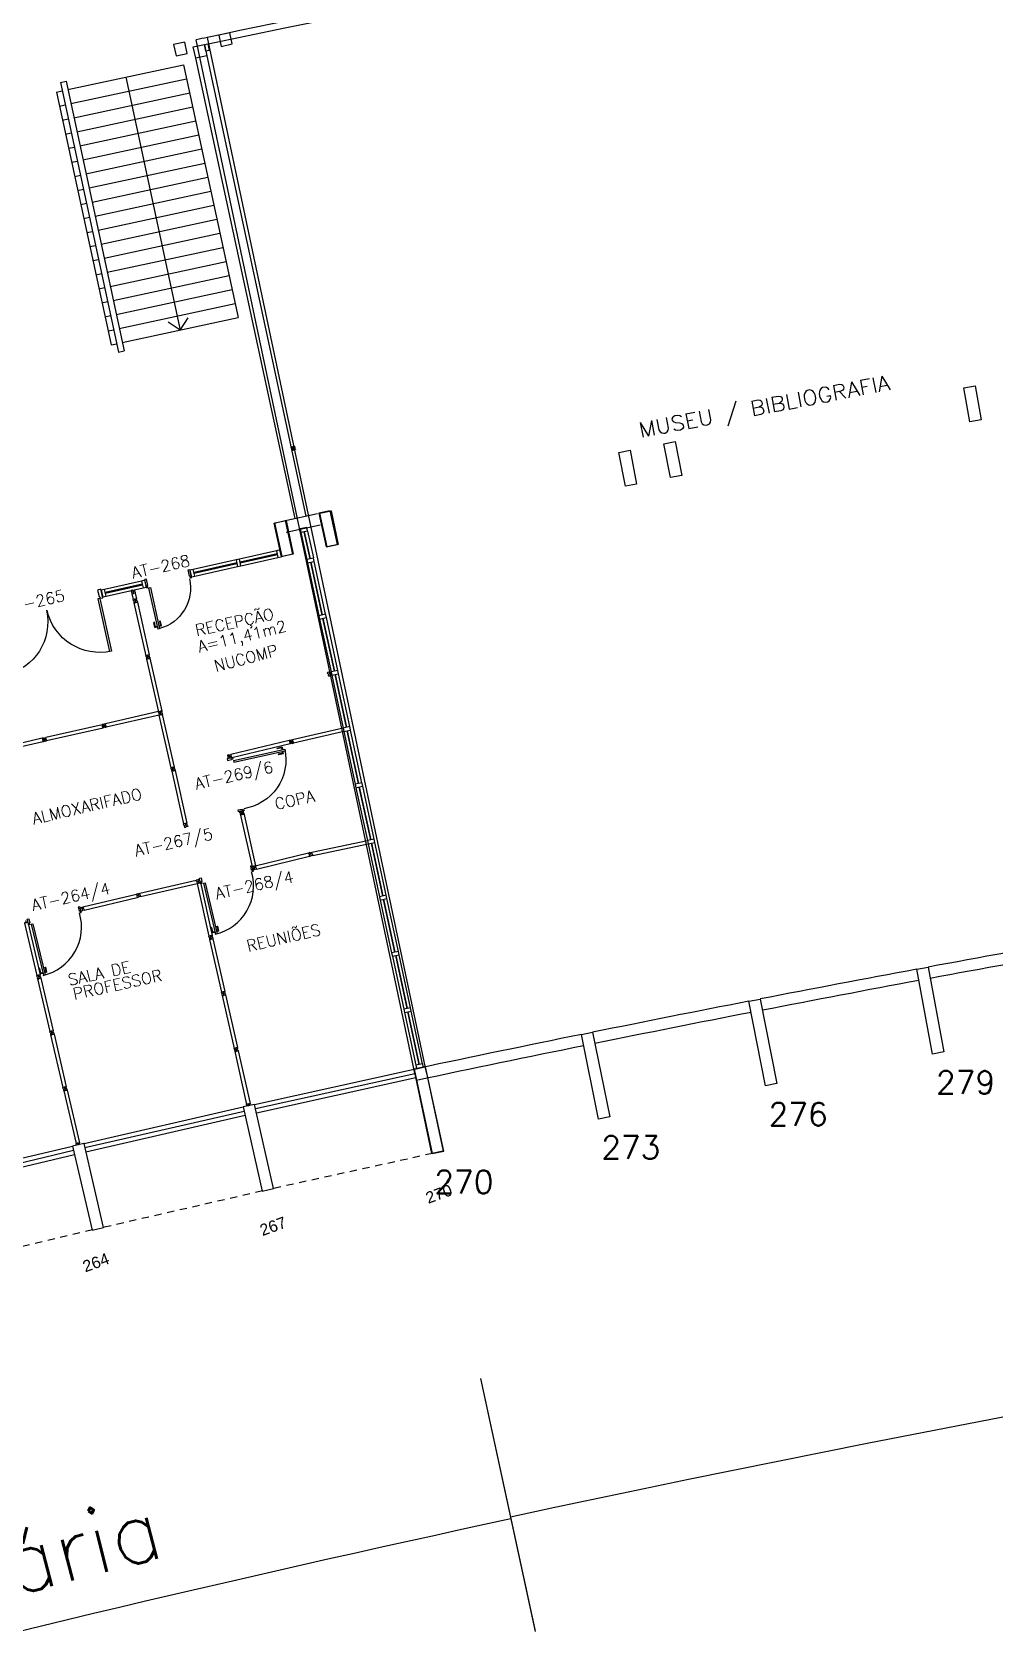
# Model space of a CAD drawing. Header units: millimetres. Extents: x 3089 to 3391, y 1087 to 1201.
# Drawn here: x 3158.3 to 3175.03, y 1102.04 to 1129.83 of the extents above; entities that cross this region are included whole.
import ezdxf
from ezdxf.enums import TextEntityAlignment as Align

# ---------------------------------------------------------------- set-up
doc = ezdxf.new("R2010")
doc.units = ezdxf.units.MM
doc.linetypes.add('HIDDEN2', pattern=[0.1875, 0.125, -0.0625])
for name, color, linetype in [('ALV', 2, 'Continuous'), ('AR-ALV-C', 2, 'Continuous'), ('AR-ESQ', 1, 'Continuous'), ('AR-EST-CONC-PILAR', 3, 'Continuous'), ('AR-PISO', 1, 'Continuous'), ('AR-TXT-CONG', 2, 'Continuous'), ('CENTRO_DE_CUSTO', 1, 'Continuous'), ('DIV', 2, 'Continuous'), ('ESC', 1, 'Continuous'), ('ESQ', 1, 'Continuous'), ('ESTR', 3, 'Continuous'), ('NOPILAR', 2, 'Continuous'), ('PROJ', 1, 'HIDDEN2'), ('TEXTO', 2, 'Continuous'), ('TEXTO-ENDEREÇO', 2, 'Continuous'), ('USO1', 2, 'Continuous'), ('ÁREA', 2, 'Continuous')]:
    doc.layers.add(name, color=color, linetype=linetype)
doc.styles.add('1', font='romans.shx', dxfattribs={"height": 1.1})
doc.styles.add('ROMANS', font='romans', dxfattribs={"height": 0.002})
doc.styles.add('S26', font='SIMPLEX.shx', dxfattribs={"width": 1.1, "height": 0.26})
doc.styles.get("Standard").update_dxf_attribs({"font": 'arial.ttf'})
doc.styles.add('UNB-100', font='simplex.shx', dxfattribs={"height": 0.2})
doc.styles.add('UNB-100-1', font='simplex.shx', dxfattribs={"height": 0.2})
doc.dimstyles.new('1-600', dxfattribs={"dimtxt": 1.1, "dimasz": 2.5, "dimexe": 2, "dimexo": 4, "dimgap": 0.2, "dimtad": 1, "dimdec": 0, "dimzin": 4, "dimdsep": 46, "dimlunit": 6, "dimtxsty": '1', "dimblk1": 'NONE', "dimblk2": 'NONE', "dimsah": 1, "dimcen": 0, "dimclrd": 2, "dimclre": 2, "dimclrt": 2, "dimadec": 0, "dimazin": 0, "dimtfac": 1, "dimtdec": 0, "dimtmove": 2, "dimatfit": 3, "dimldrblk": 'NONE', "dimfxl": 1, "dimtolj": 1, "dimtzin": 0, "dimarcsym": 0})

# ---------------------------------------------------------------- blocks, each defined once
blk = doc.blocks.new('PDV2D-TTC')
at = {"layer": 'DIV'}
for p, q in [((0.03, 0.05), (0.06, 0.05)), ((0.03, 0.035), (0.03, 0.05)), ((0.03, -0.035), (0.03, 0.035)), ((0.06, 0.05), (0.06, -0.02)), ((0.941, 0.05), (0.941, -0.02)), ((0.971, 0.05), (0.941, 0.05)), ((0.971, 0.035), (0.971, 0.05)), ((0.971, -0.035), (0.971, 0.035)), ((0.03, -0.05), (0.03, -0.035)), ((0.05, -0.05), (0.03, -0.05)), ((0.05, -0.02), (0.06, -0.02)), ((0.05, -0.02), (0.05, -0.05)), ((0.079, -0.05), (0.109, -0.05)), ((0.079, -0.05), (0.079, -0.965)), ((0.109, -0.05), (0.109, -0.965)), ((0.951, -0.02), (0.941, -0.02)), ((0.951, -0.02), (0.951, -0.05)), ((0.951, -0.05), (0.971, -0.05)), ((0.971, -0.05), (0.971, -0.035)), ((0.109, -0.965), (0.079, -0.965))]:
    blk.add_line(p, q, dxfattribs=at)
at = {"layer": 'DIV', "color": 1}
for p, q in [((0.036, -0.925), (0.036, -0.835)), ((0.046, -0.835), (0.036, -0.835)), ((0.036, -0.925), (0.076, -0.925)), ((0.046, -0.915), (0.046, -0.835)), ((0.046, -0.915), (0.076, -0.915)), ((0.141, -0.915), (0.111, -0.915)), ((0.151, -0.925), (0.111, -0.925)), ((0.141, -0.915), (0.141, -0.835)), ((0.141, -0.835), (0.151, -0.835)), ((0.151, -0.925), (0.151, -0.835))]:
    blk.add_line(p, q, dxfattribs=at)
blk.add_arc((0.076, -0.1), 0.865, 270, 3.3214, dxfattribs=at)
blk = doc.blocks.new('DIVMT-TTC')
for p, q in [((-0.03, 0.03), (-0.03, 0.006)), ((-0.008, 0.03), (-0.03, 0.03)), ((-0.0185, 0.006), (-0.03, 0.006)), ((-0.0185, -0.006), (-0.0185, 0.006)), ((-0.008, 0.03), (-0.008, 0.02)), ((-0.008, 0.02), (0.008, 0.02)), ((-0.0051, 0), (0.0051, 0)), ((0.0051, 0), (-0.0051, 0)), ((-0.0051, 0), (0.0051, 0)), ((0, -0.0051), (0, 0.0051)), ((0, 0.0051), (0, -0.0051)), ((0.008, 0.03), (0.008, 0.02)), ((0.008, 0.03), (0.03, 0.03)), ((0.0205, 0.006), (0.03, 0.006)), ((0.0205, -0.006), (0.0205, 0.006)), ((0.0205, 0.006), (0.0205, -0.006)), ((0.0205, 0.006), (0.03, 0.006)), ((0.97, 0.03), (0.03, 0.03)), ((0.03, 0.006), (0.03, 0.03)), ((0.03, -0.03), (0.03, 0.03)), ((0.03, -0.005), (0.03, 0.005)), ((0.97, -0.03), (0.97, 0.03)), ((0.97, 0.03), (0.97, 0.009)), ((0.97, 0.009), (0.97, 0.027)), ((0.9795, 0.006), (0.97, 0.006)), ((0.97, -0.005), (0.97, 0.005)), ((0.9795, 0.006), (0.9795, -0.006)), ((1.0051, 0), (0.9949, 0)), ((1, 0.0051), (1, -0.0051)), ((-0.0185, -0.006), (-0.03, -0.006)), ((-0.03, -0.03), (-0.03, -0.006)), ((-0.008, -0.03), (-0.03, -0.03)), ((-0.008, -0.03), (-0.008, -0.02)), ((-0.008, -0.02), (0.008, -0.02)), ((0.008, -0.03), (0.008, -0.02)), ((0.008, -0.03), (0.03, -0.03)), ((0.0205, -0.006), (0.03, -0.006)), ((0.0205, -0.006), (0.03, -0.006)), ((0.03, -0.006), (0.03, -0.03)), ((0.97, -0.03), (0.03, -0.03)), ((0.9795, -0.006), (0.97, -0.006)), ((0.97, -0.009), (0.97, -0.027))]:
    blk.add_line(p, q)
blk = doc.blocks.new('ESQCIR2-TTC')
for p, q in [((0.06, 0.119), (0, 0.119)), ((0, 0.119), (0, 0)), ((0.06, -0.001), (0.06, 0.119)), ((0.06, 0.053), (1, 0.053)), ((1, 0.119), (0.061, 0.119)), ((1, 0.065), (0.061, 0.065)), ((1, 0.119), (1, 0)), ((1.06, 0.119), (1, 0.119)), ((1.06, -0.001), (1.06, 0.119)), ((1.06, 0.053), (2, 0.053)), ((2, 0.119), (1.061, 0.119)), ((2, 0.065), (1.061, 0.065)), ((2, 0.119), (2, 0)), ((2.06, 0.119), (2, 0.119)), ((2.06, -0.001), (2.06, 0.119)), ((2.06, 0.053), (3, 0.053)), ((3, 0.119), (2.061, 0.119)), ((3, 0.065), (2.061, 0.065)), ((3, 0.119), (3, 0)), ((3.06, 0.119), (3, 0.119)), ((3.06, -0.001), (3.06, 0.119)), ((3.06, 0.053), (4, 0.053)), ((4, 0.119), (3.061, 0.119)), ((4, 0.065), (3.061, 0.065)), ((4, 0.119), (4, 0)), ((4.06, 0.119), (4, 0.119)), ((4.06, -0.001), (4.06, 0.119)), ((4.06, 0.053), (5, 0.053)), ((5, 0.119), (4.061, 0.119)), ((5, 0.065), (4.061, 0.065)), ((5, 0.119), (5, 0)), ((5.06, 0.119), (5, 0.119)), ((5.06, -0.001), (5.06, 0.119)), ((5.06, 0.053), (6, 0.053)), ((6, 0.119), (5.061, 0.119)), ((6, 0.065), (5.061, 0.065)), ((0, -0.001), (0.06, -0.001)), ((0.06, -0.001), (1, -0.001)), ((1, -0.001), (1.06, -0.001)), ((1.06, -0.001), (2, -0.001)), ((2, -0.001), (2.06, -0.001)), ((2.06, -0.001), (3, -0.001)), ((3, -0.001), (3.06, -0.001)), ((3.06, -0.001), (4, -0.001)), ((4, -0.001), (4.06, -0.001)), ((4.06, -0.001), (5, -0.001)), ((5, -0.001), (5.06, -0.001)), ((5.06, -0.001), (6, -0.001))]:
    blk.add_line(p, q)
blk = doc.blocks.new('DIVINI-TTC')
for p, q in [((-0.005, 0), (0.005, 0)), ((0.008, 0.02), (0, 0.02)), ((0, 0.001), (0, 0.02)), ((0, -0.005), (0, 0.005)), ((0, -0.02), (0, 0.001)), ((0.008, 0.03), (0.03, 0.03)), ((0.008, 0.03), (0.008, 0.02)), ((0.02, 0.006), (0.03, 0.006)), ((0.02, 0.006), (0.02, -0.006)), ((0.02, -0.004), (0.02, 0.004)), ((0.023, 0.006), (0.027, 0.006)), ((0.97, 0.03), (0.03, 0.03)), ((0.03, -0.03), (0.03, 0.03)), ((0.03, 0.009), (0.03, 0.027)), ((0.03, -0.005), (0.03, 0.005)), ((0.97, 0.03), (0.97, 0.009)), ((0.97, -0.03), (0.97, 0.03)), ((0.97, 0.009), (0.97, 0.027)), ((0.98, 0.006), (0.97, 0.006)), ((0.97, -0.005), (0.97, 0.005)), ((0.98, 0.006), (0.98, -0.006)), ((0.99, 0), (1.008, 0)), ((0.999, 0.006), (0.999, -0.006)), ((0, -0.02), (0.008, -0.02)), ((0.008, -0.03), (0.008, -0.02)), ((0.008, -0.03), (0.03, -0.03)), ((0.02, -0.006), (0.03, -0.006)), ((0.023, -0.006), (0.027, -0.006)), ((0.03, -0.009), (0.03, -0.027)), ((0.97, -0.03), (0.03, -0.03)), ((0.98, -0.006), (0.97, -0.006)), ((0.97, -0.009), (0.97, -0.027))]:
    blk.add_line(p, q)
blk = doc.blocks.new('ESCA-TTC')
for p, q in [((-0.2, 0), (-2.26, 0)), ((-2.26, 0), (-2.26, -4.5)), ((-0.1, 0.15), (-0.2, 0.15)), ((-0.2, 0.15), (-0.2, -4.65)), ((-0.1, 0.15), (-0.1, -4.65)), ((0, 0), (-0.1, 0)), ((0, 0), (0, -4.5)), ((-0.2, -0.25), (-2.26, -0.25)), ((0, -0.25), (-0.1, -0.25)), ((-0.2, -0.5), (-2.26, -0.5)), ((0, -0.5), (-0.1, -0.5)), ((-0.2, -0.75), (-2.26, -0.75)), ((0, -0.75), (-0.1, -0.75)), ((-0.2, -1), (-2.26, -1)), ((0, -1), (-0.1, -1)), ((-0.2, -1.25), (-2.26, -1.25)), ((0, -1.25), (-0.1, -1.25)), ((-0.2, -1.5), (-2.26, -1.5)), ((0, -1.5), (-0.1, -1.5)), ((-0.2, -1.75), (-2.26, -1.75)), ((0, -1.75), (-0.1, -1.75)), ((-0.2, -2), (-2.26, -2)), ((0, -2), (-0.1, -2)), ((-0.2, -2.25), (-2.26, -2.25)), ((-0.2, -2.5), (-2.26, -2.5)), ((0, -2.25), (-0.1, -2.25)), ((0, -2.5), (-0.1, -2.5)), ((-0.2, -2.75), (-2.26, -2.75)), ((0, -2.75), (-0.1, -2.75)), ((-0.2, -3), (-2.26, -3)), ((0, -3), (-0.1, -3)), ((-0.2, -3.25), (-2.26, -3.25)), ((0, -3.25), (-0.1, -3.25)), ((-0.2, -3.5), (-2.26, -3.5)), ((0, -3.5), (-0.1, -3.5)), ((-0.2, -3.75), (-2.26, -3.75)), ((0, -3.75), (-0.1, -3.75)), ((-0.2, -4), (-2.26, -4)), ((0, -4), (-0.1, -4)), ((-0.2, -4.25), (-2.26, -4.25)), ((0, -4.25), (-0.1, -4.25)), ((-0.2, -4.5), (-2.26, -4.5)), ((-0.1, -4.65), (-0.2, -4.65)), ((0, -4.5), (-0.1, -4.5))]:
    blk.add_line(p, q)
blk = doc.blocks.new('MTT-TTC')
for p, q in [((-0.008, 0.03), (-0.03, 0.03)), ((-0.03, 0.03), (-0.03, 0.006)), ((-0.0185, 0.006), (-0.03, 0.006)), ((-0.0185, -0.006), (-0.0185, 0.006)), ((-0.008, 0.03), (-0.008, 0.02)), ((-0.008, 0.02), (0.008, 0.02)), ((-0.0051, 0), (0.0051, 0)), ((0, -0.0051), (0, 0.0051)), ((0.008, 0.03), (0.03, 0.03)), ((0.008, 0.03), (0.008, 0.02)), ((0.0205, -0.006), (0.0205, 0.006)), ((0.0205, 0.006), (0.03, 0.006)), ((0.03, 0.006), (0.03, 0.03)), ((-0.03, -0.03), (-0.03, -0.006)), ((-0.0185, -0.006), (-0.03, -0.006)), ((-0.008, -0.03), (-0.03, -0.03)), ((-0.008, -0.02), (0.008, -0.02)), ((-0.008, -0.03), (-0.008, -0.02)), ((0.008, -0.03), (0.008, -0.02)), ((0.008, -0.03), (0.03, -0.03)), ((0.0205, -0.006), (0.03, -0.006)), ((0.03, -0.006), (0.03, -0.03))]:
    blk.add_line(p, q)
blk = doc.blocks.new('PE80-TTC')
at = {"color": 2}
for p, q in [((0.075, 0), (-0.075, 0)), ((-0.075, -0.03), (-0.075, 0)), ((0.075, 0), (0.075, -0.02)), ((0.04, -0.03), (-0.075, -0.03)), ((0.075, -0.02), (0.04, -0.02)), ((0.04, -0.03), (0.04, -0.02)), ((0.085, -0.03), (0.817, -0.03)), ((0.085, -0.03), (0.085, -0.065)), ((0.085, -0.065), (0.817, -0.065)), ((0.817, -0.065), (0.817, -0.03)), ((0.04, -0.771), (-0.075, -0.771)), ((-0.075, -0.771), (-0.075, -0.801)), ((0.075, -0.801), (-0.075, -0.801)), ((0.075, -0.802), (-0.075, -0.802)), ((0.04, -0.771), (0.04, -0.781)), ((0.075, -0.781), (0.04, -0.781)), ((0.075, -0.801), (0.075, -0.781))]:
    blk.add_line(p, q, dxfattribs=at)
at = {"color": 1}
for p, q in [((0.777, 0.01), (0.687, 0.01)), ((0.687, 0), (0.687, 0.01)), ((0.777, 0.01), (0.777, -0.03)), ((0.767, 0), (0.687, 0)), ((0.767, -0.095), (0.687, -0.095)), ((0.687, -0.095), (0.687, -0.105)), ((0.777, -0.105), (0.687, -0.105)), ((0.767, 0), (0.767, -0.03)), ((0.767, -0.095), (0.767, -0.065)), ((0.777, -0.105), (0.777, -0.065))]:
    blk.add_line(p, q, dxfattribs=at)
blk.add_arc((0.085, -0.03), 0.731, 270, 357.3429, dxfattribs=at)
blk = doc.blocks.new('PTDP-TTC')
at = {"color": 2}
for p, q in [((0.055, 1.015), (0.09, 1.015)), ((0.055, 0.075), (0.055, 1.015)), ((0.09, 0.075), (0.09, 1.015)), ((1.91, 0.075), (1.91, 1.015)), ((1.945, 1.015), (1.91, 1.015)), ((1.945, 0.075), (1.945, 1.015)), ((0.05, 0.075), (0, 0.075)), ((0, 0.075), (0, -0.075)), ((0.05, 0.04), (0.05, 0.075)), ((0.06, 0.04), (0.05, 0.04)), ((0.055, 0.075), (0.09, 0.075)), ((0.06, -0.075), (0.06, 0.04)), ((1.945, 0.075), (1.91, 0.075)), ((1.94, -0.075), (1.94, 0.04)), ((1.94, 0.04), (1.95, 0.04)), ((1.95, 0.04), (1.95, 0.075)), ((1.95, 0.075), (2, 0.075)), ((2, 0.075), (2, -0.075)), ((0, -0.075), (0.06, -0.075)), ((2, -0.075), (1.94, -0.075))]:
    blk.add_line(p, q, dxfattribs=at)
at = {"color": 1}
for centre, start, end in [((0.055, 0.075), 0, 90), ((1.945, 0.075), 90, 180)]:
    blk.add_arc(centre, 0.94, start, end, dxfattribs=at)
blk = doc.blocks.new('*D157')
at = {"layer": 'DEFPOINTS', "color": 0, "transparency": 16777216}
for p in [(3267.834, 1118.817), (3267.719, 1117.322), (3164.94, 1111.794), (3233.519, 1111.805), (3165.256, 1110.327)]:
    blk.add_point(p, dxfattribs=at)
at = {"layer": 'USO1', "color": 2, "lineweight": -2, "transparency": 16777216}
for p, q in [((3267.412, 1113.334), (3267.066, 1108.846)), ((3166.1, 1106.417), (3167.044, 1102.047))]:
    blk.add_line(p, q, dxfattribs=at)
blk.add_arc((3240.378, 762.325), 349.548, 85.59592, 102.18129, dxfattribs=at)
at = {"layer": 'USO1', "color": 2, "transparency": 16777216, "insert": (3216.622, 1111.816), "char_height": 1.1, "attachment_point": 5, "rotation": 3.8886, "style": '1'}
blk.add_mtext('\\A1;Geociências', dxfattribs=at)
blk = doc.blocks.new('_NONE')
at = {"color": 0, "linetype": 'ByBlock'}
blk.add_circle((0, 0), 0.25, dxfattribs=at)
blk = doc.blocks.new('*D158')
at = {"layer": 'DEFPOINTS', "color": 0, "transparency": 16777216}
for p in [(3164.94, 1111.794), (3165.256, 1110.327), (3135.497, 1104.104), (3135.937, 1102.67), (3156.963, 1101.741)]:
    blk.add_point(p, dxfattribs=at)
at = {"layer": 'USO1', "color": 2, "lineweight": -2, "transparency": 16777216}
for p, q in [((3166.1, 1106.417), (3167.05, 1102.017)), ((3137.11, 1098.846), (3138.428, 1094.55))]:
    blk.add_line(p, q, dxfattribs=at)
blk.add_arc((3240.382, 762.306), 349.536, 102.18129, 107.05934, dxfattribs=at)
at = {"layer": 'USO1', "color": 2, "transparency": 16777216, "insert": (3151.919, 1101.427), "char_height": 1.1, "attachment_point": 5, "rotation": 14.6203, "style": '1'}
blk.add_mtext('\\A1;Agronomia e Veterinária', dxfattribs=at)

msp = doc.modelspace()

# ---------------------------------------------------------------- linework, layer by layer
at = {"layer": 'ALV'}
for p, q in [((3162.88, 1121.373), (3161.15, 1129.379)), ((3163.072, 1121.415), (3161.346, 1129.421)), ((3162.683, 1121.331), (3163.269, 1121.457)), ((3162.725, 1121.135), (3163.311, 1121.262))]:
    msp.add_line(p, q, dxfattribs=at)
at = {"layer": 'AR-ALV-C'}
for p, q in [((3164.967, 1111.696), (3161.158, 1129.697)), ((3165.162, 1111.737), (3161.353, 1129.739))]:
    msp.add_line(p, q, dxfattribs=at)
msp.add_arc((3239.408, 760.351), 377.545, 101.9315, 101.96185, dxfattribs=at)
at = {"layer": 'AR-ESQ'}
for centre, radius, start, end in [((3237.385, 771.476), 347.937, 100.0594, 100.51571), ((3239.387, 760.449), 358.945, 100.06667, 100.50873), ((3237.294, 771.459), 347.937, 100.53341, 100.98972), ((3239.387, 760.449), 358.945, 100.54065, 100.98271), ((3237.203, 771.441), 347.937, 101.00742, 101.46373), ((3239.387, 760.449), 358.945, 101.01463, 101.45669), ((3237.112, 771.423), 347.937, 101.48143, 101.95719), ((3239.387, 760.449), 358.945, 101.48862, 101.9626)]:
    msp.add_arc(centre, radius, start, end, dxfattribs=at)
at = {"layer": 'AR-EST-CONC-PILAR'}
for points in [[(3160.808, 1129.419), (3161.003, 1129.46), (3160.962, 1129.656), (3160.766, 1129.614)], [(3161.59, 1129.584), (3161.786, 1129.626), (3161.745, 1129.821), (3161.549, 1129.78)], [(3174.506, 1123.644), (3174.703, 1123.679), (3174.808, 1123.088), (3174.611, 1123.053)], [(3169.292, 1122.673), (3169.488, 1122.712), (3169.603, 1122.123), (3169.406, 1122.084)], [(3168.507, 1122.521), (3168.703, 1122.559), (3168.817, 1121.97), (3168.621, 1121.932)], [(3162.526, 1121.299), (3162.722, 1121.34), (3162.846, 1120.753), (3162.65, 1120.712)], [(3163.309, 1121.464), (3163.504, 1121.506), (3163.629, 1120.919), (3163.433, 1120.877)]]:
    msp.add_lwpolyline(points, close=True, dxfattribs=at)
for points in [[(3173.884, 1113.569), (3174.158, 1112.094), (3173.962, 1112.058), (3173.688, 1113.533), (3173.884, 1113.569)], [(3170.965, 1113.015), (3171.252, 1111.543), (3171.055, 1111.505), (3170.769, 1112.977), (3170.965, 1113.015)], [(3168.051, 1112.437), (3168.349, 1110.967), (3168.153, 1110.927), (3167.855, 1112.397), (3168.051, 1112.437)], [(3165.142, 1111.835), (3165.452, 1110.368), (3165.257, 1110.326), (3164.946, 1111.794), (3165.142, 1111.835)]]:
    msp.add_lwpolyline(points, dxfattribs=at)
at = {"layer": 'AR-PISO'}
for centre, radius, start, end in [((3239.396, 760.349), 377.425, 95.32613, 101.93149), ((3239.403, 760.35), 377.545, 99.10734, 101.9315)]:
    msp.add_arc(centre, radius, start, end, dxfattribs=at)
at = {"layer": 'DIV'}
for p, q in [((3162.812, 1122.616), (3162.871, 1122.629)), ((3162.836, 1122.621), (3162.812, 1122.616)), ((3162.817, 1122.595), (3162.812, 1122.616)), ((3162.817, 1122.595), (3162.827, 1122.597)), ((3162.82, 1122.579), (3162.83, 1122.581)), ((3162.82, 1122.579), (3162.825, 1122.558)), ((3162.825, 1122.558), (3162.849, 1122.563)), ((3162.83, 1122.581), (3162.827, 1122.597)), ((3162.838, 1122.612), (3162.836, 1122.621)), ((3162.838, 1122.612), (3162.836, 1122.621)), ((3162.837, 1122.622), (3162.847, 1122.624)), ((3162.85, 1122.615), (3162.838, 1122.612)), ((3162.838, 1122.612), (3162.85, 1122.615)), ((3162.853, 1122.594), (3162.843, 1122.592)), ((3162.843, 1122.592), (3162.853, 1122.594)), ((3162.846, 1122.574), (3162.858, 1122.577)), ((3162.846, 1122.574), (3162.849, 1122.563)), ((3162.849, 1122.588), (3162.847, 1122.598)), ((3162.847, 1122.598), (3162.849, 1122.588)), ((3162.849, 1122.588), (3162.847, 1122.598)), ((3162.848, 1122.624), (3162.871, 1122.629)), ((3162.85, 1122.615), (3162.848, 1122.624)), ((3162.85, 1122.615), (3162.848, 1122.624)), ((3162.858, 1122.577), (3162.86, 1122.565)), ((3162.884, 1122.57), (3162.86, 1122.565)), ((3162.876, 1122.608), (3162.866, 1122.605)), ((3162.869, 1122.59), (3162.866, 1122.605)), ((3162.879, 1122.592), (3162.869, 1122.59)), ((3162.876, 1122.608), (3162.871, 1122.629)), ((3162.879, 1122.592), (3162.884, 1122.57)), ((3163.081, 1121.218), (3162.964, 1121.192)), ((3162.964, 1121.192), (3162.977, 1121.134)), ((3162.965, 1121.187), (3162.978, 1121.128)), ((3162.977, 1121.134), (3163.093, 1121.159)), ((3162.978, 1121.128), (3163.08, 1120.66)), ((3163.03, 1121.14), (3163.133, 1120.671)), ((3163.144, 1120.673), (3163.042, 1121.142)), ((3163.094, 1121.159), (3163.081, 1121.218)), ((3163.095, 1121.154), (3163.197, 1120.686)), ((3163.197, 1120.685), (3163.08, 1120.659)), ((3163.08, 1120.659), (3163.093, 1120.601)), ((3163.093, 1120.601), (3163.209, 1120.626)), ((3163.093, 1120.601), (3163.291, 1119.683)), ((3163.145, 1120.612), (3163.344, 1119.694)), ((3163.355, 1119.696), (3163.157, 1120.615)), ((3163.21, 1120.626), (3163.197, 1120.685)), ((3163.408, 1119.707), (3163.21, 1120.626)), ((3160.04, 1120.062), (3160.063, 1119.962)), ((3160.121, 1119.975), (3160.063, 1119.962)), ((3160.086, 1119.968), (3160.063, 1119.962)), ((3160.067, 1119.941), (3160.063, 1119.962)), ((3160.064, 1120.068), (3160.075, 1120.07)), ((3160.067, 1119.941), (3160.077, 1119.943)), ((3160.071, 1119.925), (3160.081, 1119.927)), ((3160.071, 1119.925), (3160.076, 1119.904)), ((3160.076, 1119.904), (3160.099, 1119.909)), ((3160.081, 1119.927), (3160.077, 1119.943)), ((3160.088, 1119.958), (3160.086, 1119.968)), ((3160.088, 1119.958), (3160.086, 1119.968)), ((3160.097, 1119.97), (3160.087, 1119.968)), ((3160.088, 1119.958), (3160.1, 1119.961)), ((3160.1, 1119.961), (3160.088, 1119.958)), ((3160.094, 1119.938), (3160.103, 1119.941)), ((3160.103, 1119.941), (3160.094, 1119.938)), ((3160.1, 1119.935), (3160.097, 1119.945)), ((3160.097, 1119.945), (3160.1, 1119.935)), ((3160.1, 1119.935), (3160.097, 1119.945)), ((3160.108, 1119.923), (3160.097, 1119.92)), ((3160.097, 1119.92), (3160.099, 1119.909)), ((3160.098, 1119.97), (3160.121, 1119.975)), ((3160.1, 1119.961), (3160.098, 1119.97)), ((3160.1, 1119.961), (3160.098, 1119.97)), ((3160.099, 1120.076), (3160.121, 1119.975)), ((3160.108, 1119.923), (3160.111, 1119.912)), ((3160.134, 1119.917), (3160.111, 1119.912)), ((3160.126, 1119.954), (3160.116, 1119.952)), ((3160.12, 1119.936), (3160.116, 1119.952)), ((3160.13, 1119.938), (3160.12, 1119.936)), ((3160.126, 1119.954), (3160.121, 1119.975)), ((3160.13, 1119.938), (3160.134, 1119.917)), ((3163.408, 1119.707), (3163.291, 1119.682)), ((3163.291, 1119.682), (3163.304, 1119.623)), ((3163.304, 1119.623), (3163.42, 1119.648)), ((3163.304, 1119.623), (3163.502, 1118.705)), ((3163.356, 1119.635), (3163.555, 1118.716)), ((3163.566, 1118.718), (3163.368, 1119.637)), ((3163.421, 1119.649), (3163.408, 1119.707)), ((3163.619, 1118.73), (3163.421, 1119.649)), ((3163.619, 1118.73), (3163.502, 1118.704)), ((3163.502, 1118.704), (3163.515, 1118.646)), ((3163.515, 1118.646), (3163.631, 1118.671)), ((3163.515, 1118.646), (3163.713, 1117.728)), ((3163.567, 1118.657), (3163.766, 1117.739)), ((3163.777, 1117.741), (3163.579, 1118.66)), ((3163.632, 1118.671), (3163.619, 1118.73)), ((3163.83, 1117.752), (3163.632, 1118.671)), ((3160.501, 1118.014), (3159.582, 1117.803)), ((3160.514, 1117.952), (3159.594, 1117.745)), ((3159.525, 1117.783), (3158.541, 1117.562)), ((3159.538, 1117.725), (3158.554, 1117.503)), ((3159.544, 1117.795), (3159.523, 1117.791)), ((3159.523, 1117.791), (3159.528, 1117.767)), ((3159.538, 1117.725), (3159.525, 1117.783)), ((3159.525, 1117.783), (3159.529, 1117.763)), ((3159.538, 1117.725), (3159.525, 1117.783)), ((3159.525, 1117.783), (3159.529, 1117.763)), ((3159.538, 1117.725), (3159.525, 1117.783)), ((3159.525, 1117.783), (3159.529, 1117.763)), ((3159.529, 1117.763), (3159.525, 1117.78)), ((3159.529, 1117.763), (3159.525, 1117.78)), ((3159.529, 1117.763), (3159.525, 1117.78)), ((3159.539, 1117.77), (3159.528, 1117.767)), ((3159.539, 1117.762), (3159.53, 1117.76)), ((3159.539, 1117.762), (3159.53, 1117.76)), ((3159.539, 1117.762), (3159.53, 1117.76)), ((3159.532, 1117.749), (3159.53, 1117.759)), ((3159.532, 1117.749), (3159.53, 1117.759)), ((3159.532, 1117.749), (3159.53, 1117.759)), ((3159.542, 1117.758), (3159.531, 1117.755)), ((3159.536, 1117.732), (3159.531, 1117.755)), ((3159.542, 1117.75), (3159.532, 1117.748)), ((3159.542, 1117.75), (3159.532, 1117.748)), ((3159.542, 1117.75), (3159.532, 1117.748)), ((3159.533, 1117.745), (3159.537, 1117.728)), ((3159.533, 1117.745), (3159.537, 1117.728)), ((3159.533, 1117.745), (3159.537, 1117.728)), ((3159.557, 1117.737), (3159.536, 1117.732)), ((3159.542, 1117.758), (3159.539, 1117.77)), ((3159.539, 1117.762), (3159.542, 1117.75)), ((3159.539, 1117.762), (3159.542, 1117.75)), ((3159.539, 1117.762), (3159.542, 1117.75)), ((3159.544, 1117.795), (3159.547, 1117.785)), ((3159.547, 1117.785), (3159.562, 1117.789)), ((3159.554, 1117.767), (3159.564, 1117.769)), ((3159.564, 1117.769), (3159.554, 1117.767)), ((3159.554, 1117.767), (3159.564, 1117.769)), ((3159.565, 1117.762), (3159.555, 1117.759)), ((3159.565, 1117.762), (3159.555, 1117.759)), ((3159.565, 1117.762), (3159.555, 1117.759)), ((3159.555, 1117.746), (3159.571, 1117.75)), ((3159.557, 1117.737), (3159.555, 1117.746)), ((3159.558, 1117.773), (3159.56, 1117.763)), ((3159.56, 1117.763), (3159.558, 1117.773)), ((3159.559, 1117.765), (3159.561, 1117.755)), ((3159.559, 1117.765), (3159.561, 1117.755)), ((3159.559, 1117.765), (3159.561, 1117.755)), ((3159.56, 1117.799), (3159.582, 1117.803)), ((3159.56, 1117.799), (3159.562, 1117.789)), ((3159.573, 1117.74), (3159.571, 1117.75)), ((3159.573, 1117.74), (3159.594, 1117.745)), ((3159.577, 1117.778), (3159.587, 1117.78)), ((3159.577, 1117.778), (3159.587, 1117.78)), ((3159.577, 1117.778), (3159.58, 1117.766)), ((3159.58, 1117.766), (3159.577, 1117.778)), ((3159.58, 1117.766), (3159.589, 1117.768)), ((3159.58, 1117.766), (3159.589, 1117.768)), ((3159.594, 1117.745), (3159.582, 1117.803)), ((3159.587, 1117.78), (3159.582, 1117.803)), ((3159.589, 1117.769), (3159.587, 1117.779)), ((3159.589, 1117.768), (3159.594, 1117.745)), ((3163.713, 1117.728), (3162.835, 1117.525)), ((3163.725, 1117.669), (3162.848, 1117.466)), ((3163.83, 1117.752), (3163.713, 1117.727)), ((3163.713, 1117.727), (3163.726, 1117.668)), ((3163.726, 1117.668), (3163.842, 1117.693)), ((3163.843, 1117.694), (3163.83, 1117.752)), ((3158.482, 1117.549), (3157.534, 1117.331)), ((3158.495, 1117.49), (3157.547, 1117.272)), ((3158.504, 1117.553), (3158.482, 1117.549)), ((3158.482, 1117.549), (3158.487, 1117.525)), ((3158.499, 1117.528), (3158.487, 1117.525)), ((3158.501, 1117.516), (3158.49, 1117.513)), ((3158.495, 1117.49), (3158.49, 1117.513)), ((3158.517, 1117.495), (3158.495, 1117.49)), ((3158.501, 1117.516), (3158.499, 1117.528)), ((3158.504, 1117.553), (3158.506, 1117.544)), ((3158.506, 1117.544), (3158.522, 1117.547)), ((3158.513, 1117.525), (3158.523, 1117.527)), ((3158.523, 1117.527), (3158.513, 1117.525)), ((3158.513, 1117.525), (3158.523, 1117.527)), ((3158.515, 1117.505), (3158.53, 1117.508)), ((3158.517, 1117.495), (3158.515, 1117.505)), ((3158.519, 1117.521), (3158.517, 1117.531)), ((3158.519, 1117.557), (3158.541, 1117.562)), ((3158.519, 1117.557), (3158.522, 1117.547)), ((3158.532, 1117.498), (3158.53, 1117.508)), ((3158.532, 1117.498), (3158.554, 1117.503)), ((3158.537, 1117.536), (3158.546, 1117.538)), ((3158.537, 1117.536), (3158.546, 1117.538)), ((3158.537, 1117.536), (3158.539, 1117.524)), ((3158.539, 1117.524), (3158.537, 1117.536)), ((3158.539, 1117.524), (3158.549, 1117.526)), ((3158.539, 1117.524), (3158.549, 1117.526)), ((3158.554, 1117.503), (3158.541, 1117.562)), ((3158.546, 1117.538), (3158.541, 1117.562)), ((3158.548, 1117.527), (3158.546, 1117.537)), ((3158.549, 1117.526), (3158.554, 1117.503)), ((3162.777, 1117.512), (3161.761, 1117.269)), ((3162.79, 1117.453), (3161.775, 1117.211)), ((3162.798, 1117.516), (3162.777, 1117.512)), ((3162.777, 1117.512), (3162.79, 1117.453)), ((3162.791, 1117.491), (3162.782, 1117.489)), ((3162.791, 1117.491), (3162.782, 1117.489)), ((3162.794, 1117.479), (3162.784, 1117.477)), ((3162.794, 1117.479), (3162.784, 1117.477)), ((3162.811, 1117.458), (3162.79, 1117.453)), ((3162.791, 1117.491), (3162.794, 1117.479)), ((3162.794, 1117.479), (3162.791, 1117.491)), ((3162.798, 1117.516), (3162.8, 1117.507)), ((3162.8, 1117.507), (3162.816, 1117.51)), ((3162.807, 1117.488), (3162.817, 1117.49)), ((3162.817, 1117.49), (3162.807, 1117.488)), ((3162.807, 1117.488), (3162.817, 1117.49)), ((3162.809, 1117.468), (3162.825, 1117.471)), ((3162.811, 1117.458), (3162.809, 1117.468)), ((3162.814, 1117.484), (3162.811, 1117.494)), ((3162.811, 1117.494), (3162.814, 1117.484)), ((3162.814, 1117.52), (3162.835, 1117.525)), ((3162.814, 1117.52), (3162.816, 1117.51)), ((3162.827, 1117.461), (3162.825, 1117.471)), ((3162.827, 1117.461), (3162.848, 1117.466)), ((3162.831, 1117.499), (3162.84, 1117.501)), ((3162.831, 1117.499), (3162.84, 1117.501)), ((3162.834, 1117.488), (3162.831, 1117.499)), ((3162.831, 1117.499), (3162.834, 1117.488)), ((3162.834, 1117.488), (3162.843, 1117.49)), ((3162.834, 1117.488), (3162.843, 1117.49)), ((3162.84, 1117.501), (3162.835, 1117.525)), ((3162.848, 1117.466), (3162.835, 1117.525)), ((3162.843, 1117.491), (3162.841, 1117.5)), ((3162.843, 1117.49), (3162.848, 1117.466)), ((3161.724, 1117.261), (3161.703, 1117.256)), ((3161.703, 1117.256), (3161.716, 1117.197)), ((3161.719, 1117.235), (3161.708, 1117.232)), ((3161.722, 1117.223), (3161.711, 1117.221)), ((3161.737, 1117.202), (3161.716, 1117.197)), ((3161.722, 1117.223), (3161.719, 1117.235)), ((3161.724, 1117.261), (3161.726, 1117.251)), ((3161.726, 1117.251), (3161.742, 1117.255)), ((3161.734, 1117.232), (3161.744, 1117.234)), ((3161.744, 1117.234), (3161.734, 1117.232)), ((3161.734, 1117.232), (3161.744, 1117.234)), ((3161.735, 1117.212), (3161.751, 1117.216)), ((3161.737, 1117.202), (3161.735, 1117.212)), ((3161.74, 1117.228), (3161.737, 1117.238)), ((3161.737, 1117.238), (3161.74, 1117.228)), ((3161.74, 1117.264), (3161.761, 1117.269)), ((3161.74, 1117.264), (3161.742, 1117.255)), ((3161.753, 1117.206), (3161.751, 1117.216)), ((3161.753, 1117.206), (3161.775, 1117.211)), ((3161.757, 1117.244), (3161.766, 1117.246)), ((3161.757, 1117.244), (3161.766, 1117.246)), ((3161.76, 1117.232), (3161.757, 1117.244)), ((3161.757, 1117.244), (3161.76, 1117.232)), ((3161.76, 1117.232), (3161.769, 1117.234)), ((3161.76, 1117.232), (3161.769, 1117.234)), ((3161.775, 1117.211), (3161.761, 1117.269)), ((3160.779, 1117.048), (3160.72, 1117.035)), ((3160.744, 1117.04), (3160.72, 1117.035)), ((3160.72, 1117.035), (3160.744, 1117.04)), ((3160.725, 1117.014), (3160.72, 1117.035)), ((3160.725, 1117.014), (3160.72, 1117.035)), ((3160.725, 1117.014), (3160.735, 1117.016)), ((3160.725, 1117.014), (3160.735, 1117.016)), ((3160.729, 1116.998), (3160.738, 1117)), ((3160.729, 1116.998), (3160.738, 1117)), ((3160.729, 1116.998), (3160.733, 1116.977)), ((3160.729, 1116.998), (3160.733, 1116.977)), ((3160.792, 1116.99), (3160.733, 1116.977)), ((3160.733, 1116.977), (3160.757, 1116.982)), ((3160.757, 1116.982), (3160.733, 1116.977)), ((3160.738, 1117), (3160.735, 1117.016)), ((3160.735, 1117.016), (3160.738, 1117)), ((3160.746, 1117.031), (3160.744, 1117.04)), ((3160.746, 1117.031), (3160.744, 1117.04)), ((3160.746, 1117.029), (3160.744, 1117.04)), ((3160.754, 1117.043), (3160.745, 1117.041)), ((3160.746, 1117.031), (3160.758, 1117.034)), ((3160.758, 1117.034), (3160.746, 1117.031)), ((3160.758, 1117.032), (3160.746, 1117.029)), ((3160.751, 1117.011), (3160.761, 1117.014)), ((3160.761, 1117.014), (3160.751, 1117.011)), ((3160.751, 1117.011), (3160.761, 1117.014)), ((3160.761, 1117.014), (3160.751, 1117.011)), ((3160.766, 1116.996), (3160.754, 1116.993)), ((3160.754, 1116.993), (3160.757, 1116.982)), ((3160.755, 1117.043), (3160.779, 1117.048)), ((3160.779, 1117.048), (3160.755, 1117.043)), ((3160.758, 1117.034), (3160.755, 1117.043)), ((3160.758, 1117.034), (3160.755, 1117.043)), ((3160.758, 1117.032), (3160.755, 1117.043)), ((3160.757, 1117.008), (3160.755, 1117.018)), ((3160.755, 1117.018), (3160.757, 1117.008)), ((3160.757, 1117.008), (3160.755, 1117.018)), ((3160.755, 1117.018), (3160.757, 1117.008)), ((3160.757, 1117.008), (3160.755, 1117.018)), ((3160.755, 1117.018), (3160.757, 1117.008)), ((3160.755, 1116.991), (3160.766, 1116.994)), ((3160.766, 1116.994), (3160.755, 1116.991)), ((3160.755, 1116.991), (3160.757, 1116.982)), ((3160.755, 1116.991), (3160.757, 1116.982)), ((3160.768, 1116.984), (3160.758, 1116.982)), ((3160.766, 1116.996), (3160.769, 1116.985)), ((3160.766, 1116.994), (3160.769, 1116.985)), ((3160.766, 1116.994), (3160.769, 1116.985)), ((3160.792, 1116.99), (3160.769, 1116.985)), ((3160.769, 1116.985), (3160.792, 1116.99)), ((3160.784, 1117.027), (3160.774, 1117.025)), ((3160.784, 1117.027), (3160.774, 1117.025)), ((3160.777, 1117.009), (3160.774, 1117.025)), ((3160.774, 1117.025), (3160.777, 1117.009)), ((3160.787, 1117.011), (3160.777, 1117.009)), ((3160.787, 1117.011), (3160.777, 1117.009)), ((3160.784, 1117.027), (3160.779, 1117.048)), ((3160.784, 1117.027), (3160.779, 1117.048)), ((3160.787, 1117.011), (3160.792, 1116.99)), ((3160.787, 1117.011), (3160.792, 1116.99)), ((3161.973, 1116.29), (3161.915, 1116.277)), ((3161.938, 1116.282), (3161.915, 1116.277)), ((3161.919, 1116.255), (3161.915, 1116.277)), ((3161.919, 1116.255), (3161.929, 1116.258)), ((3161.933, 1116.242), (3161.929, 1116.258)), ((3161.94, 1116.273), (3161.938, 1116.282)), ((3161.94, 1116.273), (3161.938, 1116.282)), ((3161.949, 1116.284), (3161.939, 1116.282)), ((3161.952, 1116.275), (3161.94, 1116.273)), ((3161.94, 1116.273), (3161.952, 1116.275)), ((3161.945, 1116.253), (3161.955, 1116.255)), ((3161.955, 1116.255), (3161.945, 1116.253)), ((3161.945, 1116.253), (3161.955, 1116.255)), ((3161.949, 1116.259), (3161.952, 1116.249)), ((3161.952, 1116.249), (3161.949, 1116.259)), ((3161.949, 1116.259), (3161.952, 1116.249)), ((3161.952, 1116.249), (3161.949, 1116.259)), ((3161.95, 1116.285), (3161.973, 1116.29)), ((3161.952, 1116.275), (3161.95, 1116.285)), ((3161.952, 1116.275), (3161.95, 1116.285)), ((3161.978, 1116.268), (3161.968, 1116.266)), ((3161.972, 1116.251), (3161.968, 1116.266)), ((3161.981, 1116.253), (3161.972, 1116.251)), ((3161.978, 1116.268), (3161.973, 1116.29)), ((3161.981, 1116.253), (3161.986, 1116.231)), ((3161.923, 1116.24), (3161.933, 1116.242)), ((3161.923, 1116.24), (3161.928, 1116.218)), ((3161.986, 1116.231), (3161.928, 1116.218)), ((3161.928, 1116.218), (3161.948, 1116.223)), ((3161.928, 1116.218), (3161.951, 1116.223)), ((3161.948, 1116.223), (3161.931, 1116.219)), ((3161.96, 1116.237), (3161.949, 1116.235)), ((3161.949, 1116.233), (3161.961, 1116.235)), ((3161.949, 1116.235), (3161.951, 1116.223)), ((3161.949, 1116.233), (3161.951, 1116.223)), ((3161.962, 1116.226), (3161.952, 1116.224)), ((3161.96, 1116.237), (3161.963, 1116.226)), ((3161.961, 1116.235), (3161.963, 1116.226)), ((3161.986, 1116.231), (3161.963, 1116.226)), ((3161.966, 1116.227), (3161.983, 1116.231)), ((3163.169, 1115.57), (3164.134, 1115.772)), ((3163.184, 1115.512), (3164.147, 1115.713)), ((3162.181, 1115.331), (3163.111, 1115.555)), ((3162.204, 1115.275), (3163.126, 1115.497)), ((3160.176, 1114.856), (3161.16, 1115.083)), ((3160.191, 1114.798), (3161.173, 1115.025)), ((3159.188, 1114.617), (3160.118, 1114.841)), ((3159.211, 1114.561), (3160.133, 1114.783))]:
    msp.add_line(p, q, dxfattribs=at)
at = {"layer": 'ESC'}
for p, q in [((3159.933, 1129.049), (3160.88, 1124.65)), ((3160.88, 1124.65), (3160.67, 1124.786)), ((3160.88, 1124.65), (3161.016, 1124.86))]:
    msp.add_line(p, q, dxfattribs=at)
at = {"layer": 'ESQ'}
for p, q in [((3161.303, 1129.616), (3161.362, 1129.628)), ((3161.327, 1129.499), (3161.303, 1129.616)), ((3161.362, 1129.628), (3161.385, 1129.51)), ((3161.385, 1129.51), (3161.327, 1129.499)), ((3162.554, 1120.811), (3161.911, 1120.667)), ((3162.566, 1120.759), (3161.922, 1120.615)), ((3161.924, 1120.603), (3162.569, 1120.747)), ((3162.613, 1120.825), (3162.554, 1120.811)), ((3162.554, 1120.811), (3162.58, 1120.694)), ((3162.58, 1120.694), (3162.639, 1120.707)), ((3162.639, 1120.707), (3162.613, 1120.825)), ((3161.107, 1120.486), (3161.049, 1120.473)), ((3161.049, 1120.473), (3161.075, 1120.356)), ((3161.134, 1120.369), (3161.107, 1120.486)), ((3161.852, 1120.654), (3161.108, 1120.486)), ((3161.863, 1120.601), (3161.12, 1120.434)), ((3161.122, 1120.422), (3161.866, 1120.59)), ((3161.134, 1120.369), (3161.878, 1120.537)), ((3161.91, 1120.667), (3161.852, 1120.654)), ((3161.852, 1120.654), (3161.878, 1120.537)), ((3161.878, 1120.537), (3161.936, 1120.55)), ((3161.936, 1120.55), (3161.91, 1120.667)), ((3161.936, 1120.55), (3162.58, 1120.694)), ((3160.208, 1120.285), (3159.565, 1120.14)), ((3160.22, 1120.232), (3159.576, 1120.088)), ((3159.578, 1120.076), (3160.222, 1120.22)), ((3159.59, 1120.023), (3160.234, 1120.168)), ((3160.266, 1120.298), (3160.208, 1120.285)), ((3160.208, 1120.285), (3160.234, 1120.168)), ((3160.234, 1120.168), (3160.293, 1120.181)), ((3160.293, 1120.181), (3160.266, 1120.298)), ((3161.075, 1120.356), (3161.134, 1120.369)), ((3159.564, 1120.14), (3159.505, 1120.127)), ((3159.505, 1120.127), (3159.532, 1120.01)), ((3159.532, 1120.01), (3159.59, 1120.023)), ((3159.59, 1120.023), (3159.564, 1120.14)), ((3162.174, 1111.183), (3164.946, 1111.794)), ((3162.174, 1111.183), (3164.946, 1111.794)), ((3162.19, 1111.11), (3164.962, 1111.72)), ((3162.206, 1111.036), (3164.978, 1111.647)), ((3159.207, 1110.503), (3161.974, 1111.138)), ((3159.207, 1110.503), (3161.974, 1111.138)), ((3159.224, 1110.43), (3161.99, 1111.065)), ((3159.24, 1110.357), (3162.007, 1110.992)), ((3156.246, 1109.799), (3159.007, 1110.457)), ((3156.246, 1109.799), (3159.007, 1110.457)), ((3156.263, 1109.726), (3159.024, 1110.384)), ((3156.28, 1109.653), (3159.042, 1110.311))]:
    msp.add_line(p, q, dxfattribs=at)
at = {"layer": 'ESTR'}
for points in [[(3161.303, 1129.617), (3161.345, 1129.421), (3161.15, 1129.379), (3161.107, 1129.574)], [(3162.706, 1121.336), (3162.834, 1120.75), (3162.639, 1120.707), (3162.511, 1121.294)], [(3163.293, 1121.464), (3163.42, 1120.878), (3163.616, 1120.921), (3163.488, 1121.507)], [(3165.142, 1111.836), (3164.946, 1111.794), (3165.263, 1110.327), (3165.463, 1110.371), (3165.147, 1111.837)], [(3162.169, 1111.182), (3161.974, 1111.138), (3162.303, 1109.674), (3162.503, 1109.719), (3162.174, 1111.183)], [(3159.202, 1110.502), (3159.007, 1110.457), (3159.348, 1108.996), (3159.548, 1109.043), (3159.207, 1110.503)]]:
    msp.add_lwpolyline(points, close=True, dxfattribs=at)
at = {"layer": 'PROJ'}
for p, q in [((3165.269, 1110.329), (3162.491, 1109.717)), ((3162.309, 1109.676), (3159.537, 1109.04)), ((3159.354, 1108.998), (3156.588, 1108.338))]:
    msp.add_line(p, q, dxfattribs=at)

# ---------------------------------------------------------------- block references
at = {"layer": 'DIV'}
for name, p, rotation in [('MTT-TTC', (3160.063, 1120.098), 102.74410251325), ('MTT-TTC', (3160.099, 1119.94), 102.74410251325), ('DIVMT-TTC', (3160.318, 1118.964), 102.6626678998967), ('DIVMT-TTC', (3160.537, 1117.988), 102.6626678998967), ('MTT-TTC', (3163.479, 1118.669), 102.0526511809296), ('ESQCIR2-TTC', (3165.107, 1111.828), 102.1813678998951), ('DIVMT-TTC', (3160.975, 1116.037), 102.6626678998967), ('DIVMT-TTC', (3162.167, 1115.296), 102.662639944682), ('MTT-TTC', (3163.147, 1115.533), 104.707838950653), ('PDV2D-TTC', (3161.195, 1115.062), 13.26381576145152), ('MTT-TTC', (3162.167, 1115.296), 104.707838950653), ('MTT-TTC', (3161.195, 1115.061), 104.707838950653), ('DIVMT-TTC', (3161.414, 1114.086), 102.6626678998967), ('PDV2D-TTC', (3158.202, 1114.348), 13.26381576145152), ('MTT-TTC', (3159.174, 1114.582), 104.707838950653), ('MTT-TTC', (3160.154, 1114.819), 104.707838950653), ('DIVMT-TTC', (3158.421, 1113.399), 103.1569678998962), ('DIVMT-TTC', (3161.633, 1113.11), 102.6626678998967), ('DIVMT-TTC', (3158.649, 1112.426), 103.1569678998962), ('DIVMT-TTC', (3161.852, 1112.134), 102.6626678998967), ('DIVMT-TTC', (3158.877, 1111.452), 103.1569678998962), ('DIVINI-TTC', (3162.071, 1111.16), 102.6626678998967), ('DIVINI-TTC', (3159.104, 1110.479), 103.1569678998962)]:
    msp.add_blockref(name, p, dxfattribs=dict(at, rotation=rotation))
at = {"layer": 'DIV', "xscale": -1}
for name, p, rotation in [('DIVMT-TTC', (3160.537, 1117.988), 102.6626678999226), ('PDV2D-TTC', (3161.739, 1117.233), 102.1721394775927)]:
    msp.add_blockref(name, p, dxfattribs=dict(at, rotation=rotation))
at = {"layer": 'ESC', "xscale": -1, "rotation": 12.15086263650333}
msp.add_blockref('ESCA-TTC', (3158.73, 1128.79), dxfattribs=at)
at = {"layer": 'ESQ', "xscale": -1}
for name, p, rotation in [('PE80-TTC', (3160.28, 1120.239), 102.6264030176984), ('PTDP-TTC', (3157.567, 1119.631), 192.6264108660803)]:
    msp.add_blockref(name, p, dxfattribs=dict(at, rotation=rotation))

# ---------------------------------------------------------------- texts
at = {"layer": 'AR-TXT-CONG', "style": 'S26', "width": 1.1}
msp.add_text('MUSEU / BIBLIOGRAFIA', height=0.26, rotation=10.8879, dxfattribs=at).set_placement((3168.881, 1122.776))
at = {"layer": 'AR-TXT-CONG', "char_height": 0.4, "width": 1.1646, "attachment_point": 1, "rotation": 0.0972, "style": 'ROMANS'}
for s, insert in [('279', (3174.022, 1111.763)), ('279', (3174.022, 1111.763)), ('276', (3171.11, 1111.21)), ('276', (3171.11, 1111.21)), ('273', (3168.201, 1110.633)), ('273', (3168.201, 1110.633)), ('270', (3165.298, 1110.032)), ('270', (3165.298, 1110.032))]:
    msp.add_mtext(s, dxfattribs=dict(at, insert=insert))
at = {"layer": 'CENTRO_DE_CUSTO', "linetype": 'Continuous', "style": 'UNB-100'}
msp.add_text('NUCOMP', height=0.2, rotation=14.5927, dxfattribs=at).set_placement((3161.501, 1118.704))
at = {"layer": 'NOPILAR'}
for s, p in [('270', (3165.193, 1109.452)), ('267', (3162.309, 1108.89)), ('267', (3162.309, 1108.89)), ('264', (3159.229, 1108.259)), ('264', (3159.229, 1108.259))]:
    msp.add_text(s, height=0.2, rotation=19.9862, dxfattribs=at).set_placement(p)
at = {"layer": 'TEXTO', "style": 'UNB-100'}
for s, rotation, p in [('RECEPÇÃO', 12.2984, (3161.167, 1119.325)), ('ALMOXARIFADO', 13.1001, (3158.334, 1116.051)), ('COPA', 12.2984, (3162.547, 1116.305)), ('REUNIÕES', 13.1001, (3162.06, 1113.835)), ('SALA DE ', 12.2984, (3158.955, 1113.246)), ('PROFESSOR', 12.2984, (3159.04, 1113.001))]:
    msp.add_text(s, height=0.2, rotation=rotation, dxfattribs=at).set_placement(p)
at = {"layer": 'TEXTO-ENDEREÇO', "style": 'UNB-100-1'}
for s, p in [('AT-268', (3160.062, 1120.326)), ('AT-265', (3157.886, 1119.719)), ('AT-269/6', (3161.158, 1116.657)), ('AT-267/5', (3160.109, 1115.494)), ('AT-268/4', (3161.515, 1114.746)), ('AT-264/4', (3158.322, 1114.547))]:
    msp.add_text(s, height=0.2, rotation=12.6119, dxfattribs=at).set_placement(p)
at = {"layer": 'ÁREA', "style": 'UNB-100'}
msp.add_text('A=11,41m2', height=0.2, rotation=13.5604, dxfattribs=at).set_placement((3161.977, 1119.226), align=Align.CENTER)

# ---------------------------------------------------------------- dimensions: what is measured, and where the dimension line sits
at = {"layer": 'USO1'}
for base, line1, line2, text, picture, middle in [((3233.519, 1111.805), ((3267.834, 1118.817), (3267.719, 1117.322)), ((3164.94, 1111.794), (3165.256, 1110.327)), 'Geociências', '*D157', (3216.622, 1111.816)), ((3156.963, 1101.741), ((3164.94, 1111.794), (3165.256, 1110.327)), ((3135.497, 1104.104), (3135.937, 1102.67)), 'Agronomia e Veterinária', '*D158', (3151.919, 1101.427))]:
    dim = msp.add_angular_dim_2l(base=base, line1=line1, line2=line2, text=text, dimstyle='1-600', override={"dimazin": 1}, dxfattribs=at)
    dim.commit()
    dim.dimension.update_dxf_attribs({"geometry": picture, "text_midpoint": middle})

doc.saveas('drawing.dxf')
